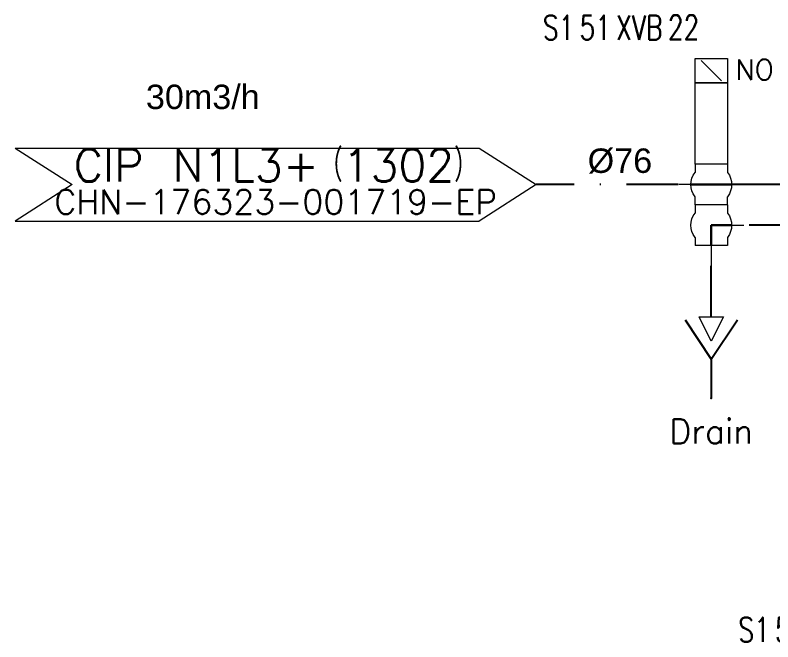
# Model space of a CAD drawing. Header units: inches. Extents: x 10394 to 11853, y 26092 to 26990.
# Drawn here: x 10842.9 to 10935.9, y 26681 to 26758 of the extents above; entities that cross this region are included whole.
import ezdxf
from ezdxf.enums import TextEntityAlignment as Align

# ---------------------------------------------------------------- set-up
doc = ezdxf.new("R2010")
doc.units = ezdxf.units.IN
doc.header["$MEASUREMENT"] = 0
doc.linetypes.add('DASHDOT2', pattern=[12.7, 6.35, -3.175, 0, -3.175])
doc.layers.add('31 Equipment', color=7, linetype='Continuous', lineweight=9)
for name, color, linetype in [('DIAMETRE', 7, 'Continuous'), ('MATERIEL-DIVERS', 7, 'Continuous'), ('POMPES-PROCESS', 7, 'Continuous'), ('REPERES', 7, 'Continuous'), ('techn-data', 7, 'Continuous'), ('TEXTES', 7, 'Continuous'), ('TUYAUTERIE-EGOUT', 32, 'Continuous'), ('TUYAUTERIE-NEP', 4, 'DASHDOT2'), ('VANNES', 7, 'Continuous')]:
    doc.layers.add(name, color=color, linetype=linetype)
doc.layers.get('REPERES').off()
doc.styles.add('ROMANS', font='ROMANS.SHX')
doc.styles.get("Standard").update_dxf_attribs({"font": 'arial.ttf'})
doc.styles.add('USER1', font='TXT.SHX', dxfattribs={"bigfont": 'gbcbig.shx'})

# ---------------------------------------------------------------- blocks, each defined once
blk = doc.blocks.new('APV-VLV-SSEAT-SW44-4')
at = {"layer": '31 Equipment', "ltscale": 38}
for p, q in [((1.25, 20.25), (-1.25, 17.75)), ((-2, 7.5), (-2, 6.5)), ((2, 7.5), (2, 6.5)), ((-4, 5), (-2.5, 5)), ((-2, 2.5), (-2, 3.5)), ((2, 2.5), (2, 3.5)), ((-2, 2.5), (2, 2.5)), ((-2, 2.5), (-2, 1.5)), ((2, 2.5), (2, 1.5)), ((-2.5, 0), (-4, 0)), ((-2, -1.5), (-2, -2.5)), ((2, -1.5), (2, -2.5)), ((-2, -2.5), (2, -2.5)), ((0, -2.5), (0, -5))]:
    blk.add_line(p, q, dxfattribs=at)
at = {"layer": '31 Equipment', "lineweight": 30}
for p, q in [((-2.5, 5), (2.5, 5)), ((-2.5, 0), (0, 0)), ((0, 0), (0, -2.5))]:
    blk.add_line(p, q, dxfattribs=at)
at = {"layer": '31 Equipment'}
blk.add_line((2.5, 5), (4, 5), dxfattribs=at)
at = {"layer": '31 Equipment', "ltscale": 38}
for points in [[(-2, 17.5), (2, 17.5), (2, 20.5), (-2, 20.5)], [(-2, 7.5), (2, 7.5), (2, 17.5), (-2, 17.5)]]:
    blk.add_lwpolyline(points, close=True, dxfattribs=at)
for centre, start, end in [((0, 5), 143.1301, 216.8699), ((0, 5), 323.1301, 36.8699), ((0, 0), 143.1301, 216.8699), ((0, 0), 323.1301, 36.8699)]:
    blk.add_arc(centre, 2.5, start, end, dxfattribs=at)
blk = doc.blocks.new('EGOUT')
at = {"color": 7}
for p, q in [((-3.198, 9.61), (0, 4.805)), ((0, 4.805), (3.198, 9.61)), ((0, 4.805), (0, 0))]:
    blk.add_line(p, q, dxfattribs=at)
at = {"color": 7, "extrusion": (0, -1, 0)}
blk.add_point((0, 0), dxfattribs=at)
at = {"layer": 'POMPES-PROCESS', "style": 'ROMANS'}
blk.add_attdef('EGOUT', text='', height=3, dxfattribs=at).set_placement((0, -4), align=Align.MIDDLE)
blk = doc.blocks.new('APV-SIGN-ARW-FLOW-1')
at = {"layer": '31 Equipment'}
for p, q in [((-1.5, -1.5), (-1.5, 1.5)), ((-1.5, 1.5), (1.5, 0)), ((1.5, 0), (-1.5, -1.5))]:
    blk.add_line(p, q, dxfattribs=at)
blk = doc.blocks.new('APV-SIGN-ARW-DWG-1')
at = {"layer": '31 Equipment'}
for p, q in [((-32.003, 4.494), (25, 4.494)), ((-32.003, 4.494), (-25, 0)), ((25, 4.494), (32.003, 0)), ((-25, 0), (-32.003, -4.494)), ((32.003, 0), (25, -4.494)), ((-32.003, -4.494), (25, -4.494))]:
    blk.add_line(p, q, dxfattribs=at)
at = {"layer": '31 Equipment', "style": 'ROMANS', "width": 0.8}
for tag, p in [('TEXT1', (0, 0.372)), ('TEXT2', (0, -3.628))]:
    blk.add_attdef(tag, text='', height=3, dxfattribs=at).set_placement(p, align=Align.CENTER)
blk = doc.blocks.new('REPNORM1')
at = {"layer": 'TEXTES', "style": 'ROMANS', "width": 0.75}
for tag, p in [('ZONE', (-9.75, -1.25)), ('SOUSZONE', (-5.25, -1.25)), ('ELEMENT', (-0.747, -1.25)), ('NUM', (5.588, -1.222))]:
    blk.add_attdef(tag, p, '', height=3, dxfattribs=at)

msp = doc.modelspace()

# ---------------------------------------------------------------- linework, layer by layer
at = {"layer": 'TUYAUTERIE-EGOUT'}
msp.add_line((10928.354, 26720.95), (10928.354, 26727.2), dxfattribs=at)
at = {"layer": 'TUYAUTERIE-NEP'}
for p, q in [((10937.101, 26737.2), (10906.861, 26737.2)), ((10939.354, 26732.2), (10932.354, 26732.2))]:
    msp.add_line(p, q, dxfattribs=at)

# ---------------------------------------------------------------- block references
at = {"layer": 'MATERIEL-DIVERS'}
ref = msp.add_blockref('APV-SIGN-ARW-DWG-1', (10874.858, 26737.2), dxfattribs=at)
ref.add_attrib('TEXT1', 'CIP N1L3+（1302）', dxfattribs={"layer": '31 Equipment', "height": 4, "style": 'USER1'}).set_placement((10874.858, 26737.573), align=Align.CENTER)
ref.add_attrib('TEXT2', 'CHN-176323-001719-EP', dxfattribs={"layer": '31 Equipment', "height": 3, "style": 'USER1'}).set_placement((10874.858, 26733.573), align=Align.CENTER)
msp.add_blockref('EGOUT', (10928.354, 26710.95), dxfattribs=at).add_auto_attribs({'EGOUT': 'Drain'})
at = {"layer": 'MATERIEL-DIVERS', "rotation": 270}
msp.add_blockref('APV-SIGN-ARW-FLOW-1', (10928.354, 26719.45), dxfattribs=at)
at = {"layer": 'REPERES'}
for p, values in [((10917.429, 26756.25), {'ZONE': 'S1', 'SOUSZONE': '51', 'ELEMENT': 'XVB', 'NUM': '22'}), ((10941.429, 26682.25), {'ZONE': 'S1', 'SOUSZONE': '51', 'ELEMENT': 'XVB', 'NUM': '23'})]:
    msp.add_blockref('REPNORM1', p, dxfattribs=at).add_auto_attribs(values)
at = {"layer": 'VANNES', "xscale": -1}
msp.add_blockref('APV-VLV-SSEAT-SW44-4', (10928.354, 26732.2), dxfattribs=at)

# ---------------------------------------------------------------- texts
at = {"layer": 'DIAMETRE'}
for s, p in [('30m3/h', (10858.914, 26746.486)), ('%%C76', (10913.169, 26738.639))]:
    msp.add_text(s, height=3, dxfattribs=at).set_placement(p)
at = {"layer": 'techn-data', "style": 'ROMANS'}
msp.add_text('NO', height=2.5, dxfattribs=at).set_placement((10933.677, 26751.334), align=Align.MIDDLE_CENTER)

doc.saveas('drawing.dxf')
